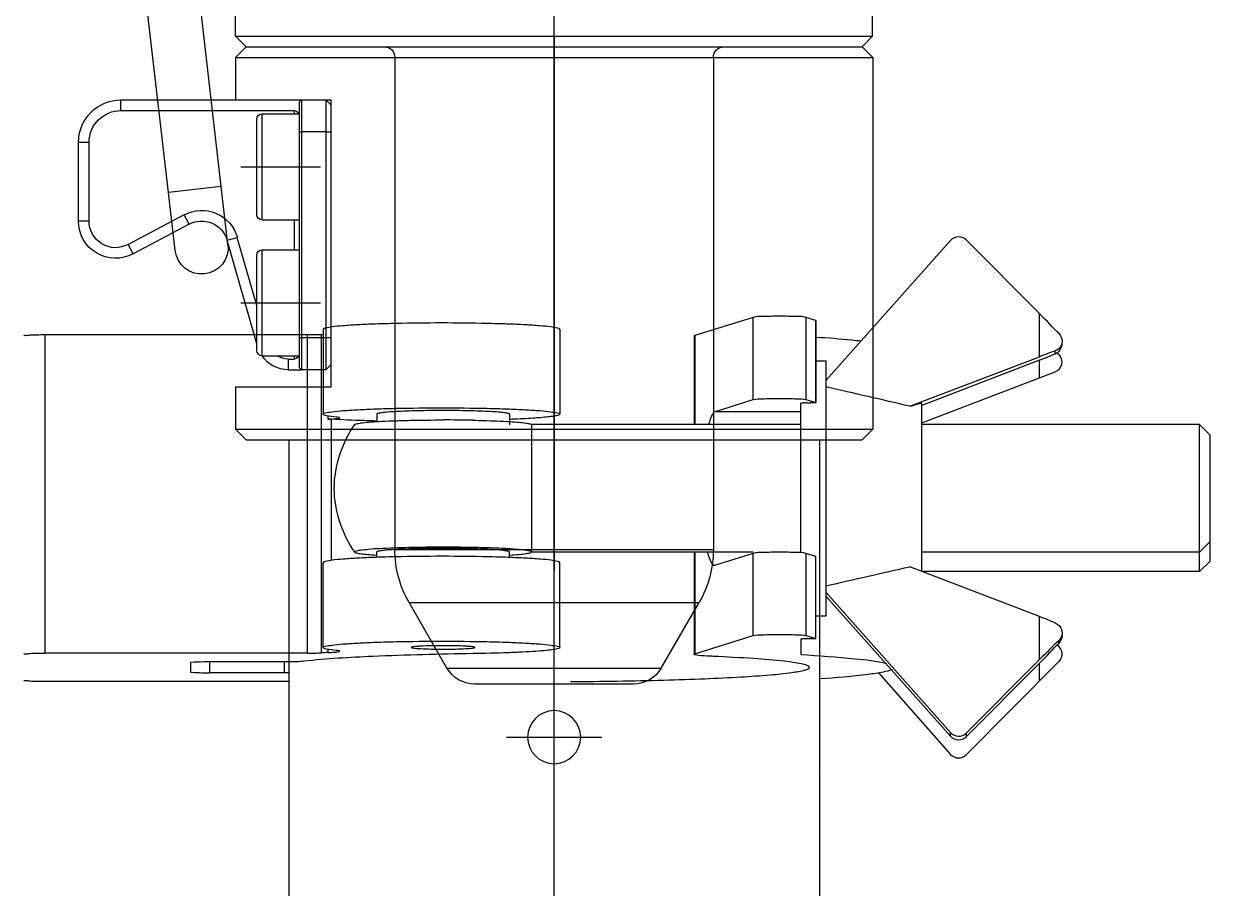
# Model space of a CAD drawing. Header units: millimetres. Extents: x -73584 to -37571, y -61249 to -50748.
# Drawn here: x -48039.7 to -47927.9, y -54452.4 to -54371 of the extents above; entities that cross this region are included whole.
import ezdxf

# ---------------------------------------------------------------- set-up
doc = ezdxf.new("R2010")
doc.units = ezdxf.units.MM
doc.header["$LTSCALE"] = 200
doc.linetypes.add('DOT_CENTER', pattern=[14, 12, -1, 0, -1])
doc.layers.add('1', color=7, linetype='Continuous')

# ---------------------------------------------------------------- blocks, each defined once
blk = doc.blocks.new('DOWEL-PIN_DIN-7_Ø5h8x12_ALUMINUM_3__103', base_point=(-427.7, -146))
at = {"color": 7, "linetype": 'Continuous'}
blk.add_circle((-425.2, -143.5), 2.5, dxfattribs=at)
at = {"layer": '1', "color": 1, "linetype": 'DOT_CENTER'}
for p, q in [((-425.2, -139), (-425.2, -148)), ((-420.7, -143.5), (-429.7, -143.5))]:
    blk.add_line(p, q, dxfattribs=at)
blk = doc.blocks.new('DOWEL-PIN_DIN-7_Ø5h8x12_ALUMINUM__104', base_point=(-427.7, -146))
at = {"color": 7, "linetype": 'Continuous'}
blk.add_circle((-425.2, -143.5), 2.5, dxfattribs=at)
blk = doc.blocks.new('23-D0473-A_TUBE-1m-Ø50xS4-LADDER_STACKING_Absen__107', base_point=(-453.2, -168.5))
at = {"color": 7, "linetype": 'Continuous'}
for p, q in [((-453.2, -118.5), (459.8, -118.5)), ((-453.2, -118.5), (-453.2, -122.55)), ((-453.2, -122.55), (-453.2, -164.45)), ((-453.2, -164.45), (-453.2, -168.5)), ((-453.2, -168.5), (-405.7, -168.5))]:
    blk.add_line(p, q, dxfattribs=at)
blk.add_circle((-425.2, -143.5), 2.5, dxfattribs=at)
blk = doc.blocks.new('23-D0471-A_MALE-KINGPIN_STACKING_Absen__108', base_point=(442.3, -173.5))
at = {"color": 7, "linetype": 'Continuous'}
for p, q in [((508.8, -113.5), (504.8, -113.5)), ((509.8, -114.5), (508.8, -113.5)), ((508.8, -113.5), (508.8, -173.5)), ((509.8, -114.5), (509.8, -127.5)), ((509.8, -127.5), (509.8, -159.5)), ((510.8, -128.5), (557.12, -128.5)), ((568.3, -133.41), (562.12, -129.84)), ((569.8, -150.99), (569.8, -136.01)), ((568.3, -153.59), (562.12, -157.16)), ((510.8, -158.5), (557.12, -158.5)), ((509.8, -159.5), (509.8, -172.5)), ((509.8, -172.5), (508.8, -173.5)), ((508.8, -173.5), (460.8, -173.5))]:
    blk.add_line(p, q, dxfattribs=at)
at = {"color": 140, "linetype": 'Continuous'}
for p, q in [((510.8, -128.5), (510.8, -158.5)), ((557.12, -128.5), (557.12, -158.5)), ((562.12, -129.84), (562.12, -157.16)), ((568.3, -133.41), (568.3, -153.59))]:
    blk.add_line(p, q, dxfattribs=at)
at = {"color": 7, "linetype": 'Continuous'}
for centre, radius, start, end in [((510.8, -127.5), 1, 180, 270), ((557.12, -138.5), 10, 60, 90), ((566.8, -136.01), 3, 0, 60), ((566.8, -150.99), 3, 300, 0), ((557.12, -148.5), 10, 270, 300), ((510.8, -159.5), 1, 90, 180)]:
    blk.add_arc(centre, radius, start, end, dxfattribs=at)
at = {"layer": '1', "color": 1, "linetype": 'DOT_CENTER'}
for p, q in [((508.8, -143.5), (559.12, -143.5)), ((570.3, -143.5), (560.12, -143.5))]:
    blk.add_line(p, q, dxfattribs=at)
blk = doc.blocks.new('23-D0472-A_BACK-LADDER_STACKING_Absen__109', base_point=(-490.2, -173.5))
at = {"color": 7, "linetype": 'Continuous'}
for p, q in [((-490.2, -114.5), (-489.2, -113.5)), ((-489.2, -113.5), (-485.2, -113.5)), ((-489.2, -113.5), (-489.2, -173.5)), ((-485.2, -113.5), (-485.2, -119.7)), ((-458.2, -113.5), (-454.2, -113.5)), ((-458.2, -113.5), (-458.2, -122.5)), ((-454.2, -113.5), (-454.2, -173.5)), ((-453.2, -114.5), (-454.2, -113.5)), ((-490.2, -114.5), (-490.2, -172.5)), ((-453.2, -114.5), (-453.2, -118.5)), ((-453.2, -118.5), (-453.2, -122.55)), ((-485.2, -119.7), (-485.2, -122)), ((-485.2, -122), (-485.2, -122.5)), ((-484.7, -122.5), (-485.2, -122.5)), ((-482.2, -122.5), (-484.7, -122.5)), ((-462.8, -122.5), (-482.2, -122.5)), ((-460.3, -122.5), (-462.8, -122.5)), ((-458.2, -122.5), (-460.3, -122.5)), ((-453.2, -122.55), (-453.2, -164.45)), ((-453.2, -164.45), (-453.2, -168.5)), ((-453.2, -168.5), (-453.2, -172.5)), ((-490.2, -172.5), (-489.2, -173.5)), ((-453.2, -172.5), (-454.2, -173.5)), ((-489.2, -173.5), (-454.2, -173.5))]:
    blk.add_line(p, q, dxfattribs=at)
blk.add_circle((-425.2, -143.5), 2.5, dxfattribs=at)
at = {"layer": '1', "color": 1, "linetype": 'DOT_CENTER'}
blk.add_line((511.8, -143.5), (-492.2, -143.5), dxfattribs=at)
blk = doc.blocks.new('PH_23_LADDER-1m-KOLOM_STACKING_Absen__110', base_point=(-490.2, -173.5))
for name, p in [('23-D0472-A_BACK-LADDER_STACKING_Absen__109', (-490.2, -173.5)), ('23-D0471-A_MALE-KINGPIN_STACKING_Absen__108', (442.3, -173.5)), ('23-D0473-A_TUBE-1m-Ø50xS4-LADDER_STACKING_Absen__107', (-453.2, -168.5)), ('DOWEL-PIN_DIN-7_Ø5h8x12_ALUMINUM_3__103', (-427.7, -146)), ('DOWEL-PIN_DIN-7_Ø5h8x12_ALUMINUM__104', (-427.7, -146))]:
    blk.add_blockref(name, p)
blk = doc.blocks.new('23-A0235-B_WELDING-ASSEMBLY_LADDER-1m_STACKING_Absen__111', base_point=(-490.2, -423.5))
blk.add_blockref('PH_23_LADDER-1m-KOLOM_STACKING_Absen__110', (-490.2, -173.5))
blk = doc.blocks.new('LOW-HEAD-SOCKET-CAP-SCREW_DIN-7984_M6x10_A2-70_STAINLESS-STEEL_2__112', base_point=(-471.1, -119.5))
at = {"color": 7, "linetype": 'Continuous'}
for p, q in [((-471.1, -116), (-471.1, -119.5)), ((-468.1, -115.5), (-470.6, -115.5)), ((-466.1, -115.5), (-468.1, -115.5)), ((-464.1, -115.5), (-466.1, -115.5)), ((-462.24, -115.5), (-464.1, -115.5)), ((-461.6, -115.5), (-462.24, -115.5)), ((-461.1, -116), (-461.1, -119.5)), ((-471.1, -119.5), (-469.1, -119.5)), ((-469.1, -119.5), (-466.1, -119.5)), ((-466.1, -119.5), (-463.1, -119.5)), ((-463.1, -119.5), (-462.8, -119.5)), ((-462.8, -119.5), (-461.3, -119.5)), ((-461.3, -119.5), (-461.1, -119.5))]:
    blk.add_line(p, q, dxfattribs=at)
at = {"color": 140, "linetype": 'Continuous'}
for p, q in [((-466.1, -116), (-471.1, -116)), ((-461.1, -116), (-466.1, -116))]:
    blk.add_line(p, q, dxfattribs=at)
at = {"color": 7, "linetype": 'Continuous'}
for centre, start, end in [((-470.6, -116), 90, 180), ((-461.6, -116), 1.4869, 90), ((-461.6, -116), 0, 1.4869)]:
    blk.add_arc(centre, 0.5, start, end, dxfattribs=at)
blk = doc.blocks.new('LOW-HEAD-SOCKET-CAP-SCREW_DIN-7984_M6x10_A2-70_STAINLESS-STEEL_4__113', base_point=(-471.1, -119.5))
at = {"color": 7, "linetype": 'Continuous'}
for p, q in [((-471.1, -116), (-471.1, -119.5)), ((-468.1, -115.5), (-470.6, -115.5)), ((-466.1, -115.5), (-468.1, -115.5)), ((-464.1, -115.5), (-466.1, -115.5)), ((-462.24, -115.5), (-464.1, -115.5)), ((-461.6, -115.5), (-462.24, -115.5)), ((-461.1, -116), (-461.1, -119.5)), ((-471.1, -119.5), (-469.1, -119.5)), ((-469.1, -119.5), (-466.1, -119.5)), ((-466.1, -119.5), (-463.1, -119.5)), ((-463.1, -119.5), (-462.8, -119.5)), ((-462.8, -119.5), (-461.3, -119.5)), ((-461.3, -119.5), (-461.1, -119.5))]:
    blk.add_line(p, q, dxfattribs=at)
at = {"color": 140, "linetype": 'Continuous'}
for p, q in [((-466.1, -116), (-471.1, -116)), ((-461.1, -116), (-466.1, -116))]:
    blk.add_line(p, q, dxfattribs=at)
at = {"color": 7, "linetype": 'Continuous'}
for centre, start, end in [((-470.6, -116), 90, 180), ((-461.6, -116), 1.4869, 90), ((-461.6, -116), 0, 1.4869)]:
    blk.add_arc(centre, 0.5, start, end, dxfattribs=at)
at = {"layer": '1', "color": 1, "linetype": 'DOT_CENTER'}
blk.add_line((-466.1, -114), (-466.1, -121.5), dxfattribs=at)
blk = doc.blocks.new('LOW-HEAD-SOCKET-CAP-SCREW_DIN-7984_M6x10_A2-70_STAINLESS-STEEL_3__114', base_point=(-483.9, -119.5))
at = {"color": 140, "linetype": 'Continuous'}
for p, q in [((-478.9, -116), (-483.9, -116)), ((-473.9, -116), (-478.9, -116))]:
    blk.add_line(p, q, dxfattribs=at)
at = {"color": 7, "linetype": 'Continuous'}
for p, q in [((-483.9, -116), (-483.9, -119.5)), ((-480.9, -115.5), (-483.4, -115.5)), ((-478.9, -115.5), (-480.9, -115.5)), ((-476.9, -115.5), (-478.9, -115.5)), ((-474.4, -115.5), (-476.9, -115.5)), ((-473.9, -116), (-473.9, -119.5)), ((-483.9, -119.5), (-483.7, -119.5)), ((-483.7, -119.5), (-482.2, -119.5)), ((-482.2, -119.5), (-481.9, -119.5)), ((-481.9, -119.5), (-478.9, -119.5)), ((-478.9, -119.5), (-475.9, -119.5)), ((-475.9, -119.5), (-473.9, -119.5))]:
    blk.add_line(p, q, dxfattribs=at)
for centre, start, end in [((-483.4, -116), 90, 180), ((-474.4, -116), 0, 90)]:
    blk.add_arc(centre, 0.5, start, end, dxfattribs=at)
blk = doc.blocks.new('LOW-HEAD-SOCKET-CAP-SCREW_DIN-7984_M6x10_A2-70_STAINLESS-STEEL__115', base_point=(-483.9, -119.5))
at = {"color": 140, "linetype": 'Continuous'}
for p, q in [((-478.9, -116), (-483.9, -116)), ((-473.9, -116), (-478.9, -116))]:
    blk.add_line(p, q, dxfattribs=at)
at = {"color": 7, "linetype": 'Continuous'}
for p, q in [((-483.9, -116), (-483.9, -119.5)), ((-480.9, -115.5), (-483.4, -115.5)), ((-478.9, -115.5), (-480.9, -115.5)), ((-476.9, -115.5), (-478.9, -115.5)), ((-474.4, -115.5), (-476.9, -115.5)), ((-473.9, -116), (-473.9, -119.5)), ((-483.9, -119.5), (-483.7, -119.5)), ((-483.7, -119.5), (-482.2, -119.5)), ((-482.2, -119.5), (-481.9, -119.5)), ((-481.9, -119.5), (-478.9, -119.5)), ((-478.9, -119.5), (-475.9, -119.5)), ((-475.9, -119.5), (-473.9, -119.5))]:
    blk.add_line(p, q, dxfattribs=at)
for centre, start, end in [((-483.4, -116), 90, 180), ((-474.4, -116), 0, 90)]:
    blk.add_arc(centre, 0.5, start, end, dxfattribs=at)
at = {"layer": '1', "color": 1, "linetype": 'DOT_CENTER'}
blk.add_line((-478.9, -114), (-478.9, -121.5), dxfattribs=at)
blk = doc.blocks.new('23-D0469-A_CLAMP-HOOK_Absen-M2_9__116', base_point=(-485.2, -122.5))
at = {"color": 7, "linetype": 'Continuous'}
for p, q in [((-473.79, -98.7), (-481.2, -98.7)), ((-473.79, -99.7), (-481.2, -99.7)), ((-485.2, -102.7), (-485.2, -113.5)), ((-484.2, -102.7), (-484.2, -119)), ((-474.39, -108.66), (-471.58, -103.37)), ((-473.51, -109.13), (-470.7, -103.84)), ((-462.24, -115.5), (-471.99, -112.7)), ((-485.2, -113.5), (-485.2, -119.7)), ((-465.86, -115.5), (-472.26, -113.66)), ((-485, -119.5), (-485.2, -119.7)), ((-485, -119.5), (-483.9, -119.5)), ((-483.9, -119.5), (-483.7, -119.5)), ((-483.7, -119.5), (-482.2, -119.5)), ((-482.2, -119.5), (-481.9, -119.5)), ((-481.9, -119.5), (-478.9, -119.5)), ((-478.9, -119.5), (-475.9, -119.5)), ((-475.9, -119.5), (-473.9, -119.5)), ((-473.9, -119.5), (-471.1, -119.5)), ((-471.1, -119.5), (-469.1, -119.5)), ((-469.1, -119.5), (-466.1, -119.5)), ((-466.1, -119.5), (-463.1, -119.5)), ((-463.1, -119.5), (-462.8, -119.5)), ((-462.8, -119.5), (-461.3, -119.5)), ((-461.3, -119.5), (-461.1, -119.5)), ((-461.1, -119.5), (-460, -119.5)), ((-460.8, -118.46), (-460.8, -119)), ((-460, -119.5), (-459.8, -119.7)), ((-459.8, -118.46), (-459.8, -119.7)), ((-485.2, -119.7), (-485.2, -122)), ((-485.2, -119.7), (-482.2, -119.7)), ((-482.2, -119.7), (-462.8, -119.7)), ((-462.8, -119.7), (-459.8, -119.7)), ((-459.8, -122), (-459.8, -119.7)), ((-485.2, -122), (-482.2, -122)), ((-484.7, -122.5), (-485.2, -122)), ((-482.2, -122.5), (-484.7, -122.5)), ((-482.2, -122), (-462.8, -122)), ((-462.8, -122.5), (-482.2, -122.5)), ((-462.8, -122), (-459.8, -122)), ((-460.3, -122.5), (-462.8, -122.5)), ((-460.3, -122.5), (-459.8, -122))]:
    blk.add_line(p, q, dxfattribs=at)
at = {"color": 140, "linetype": 'Continuous'}
for p, q in [((-481.2, -99.7), (-481.2, -98.7)), ((-473.79, -99.7), (-473.79, -98.7)), ((-484.2, -102.7), (-485.2, -102.7)), ((-470.7, -103.84), (-471.58, -103.37)), ((-473.51, -109.13), (-474.39, -108.66)), ((-471.99, -112.7), (-472.26, -113.66)), ((-484.2, -119), (-483.9, -119)), ((-482.2, -119.5), (-482.2, -119.7)), ((-473.9, -119), (-471.1, -119)), ((-462.8, -119.5), (-462.8, -119.7)), ((-461.1, -119), (-460.8, -119)), ((-460.8, -118.46), (-459.8, -118.46)), ((-482.2, -122), (-482.2, -119.7)), ((-462.8, -122), (-462.8, -119.7)), ((-482.2, -122), (-482.2, -122.5)), ((-462.8, -122.5), (-462.8, -122))]:
    blk.add_line(p, q, dxfattribs=at)
at = {"color": 7, "linetype": 'Continuous'}
for centre, radius, start, end in [((-481.2, -102.7), 4, 90, 180), ((-473.79, -102.2), 3.5, 332, 90), ((-481.2, -102.7), 3, 90, 180), ((-473.79, -102.2), 2.5, 332, 90), ((-471.3, -110.3), 3.5, 152, 254), ((-471.3, -110.3), 2.5, 152, 254), ((-462.8, -118.46), 3, 0, 55.4858), ((-462.8, -118.46), 2, 0, 31.7883), ((-483.7, -119), 0.5, 180, 246.4218), ((-461.3, -119), 0.5, 293.5782, 0)]:
    blk.add_arc(centre, radius, start, end, dxfattribs=at)
blk = doc.blocks.new('PH_23-CLAMP-HOOK_2__117', base_point=(-485.2, -122.5))
for name, p in [('23-D0469-A_CLAMP-HOOK_Absen-M2_9__116', (-485.2, -122.5)), ('LOW-HEAD-SOCKET-CAP-SCREW_DIN-7984_M6x10_A2-70_STAINLESS-STEEL__115', (-483.9, -119.5)), ('LOW-HEAD-SOCKET-CAP-SCREW_DIN-7984_M6x10_A2-70_STAINLESS-STEEL_4__113', (-471.1, -119.5)), ('LOW-HEAD-SOCKET-CAP-SCREW_DIN-7984_M6x10_A2-70_STAINLESS-STEEL_3__114', (-483.9, -119.5)), ('LOW-HEAD-SOCKET-CAP-SCREW_DIN-7984_M6x10_A2-70_STAINLESS-STEEL_2__112', (-471.1, -119.5))]:
    blk.add_blockref(name, p)
blk = doc.blocks.new('DEFAULT_6__128', base_point=(444.09, -112.8))
at = {"color": 7, "linetype": 'Continuous'}
for p, q in [((444.44, -99.03), (445.55, -98.15)), ((445.55, -98.15), (444.97, -103.12)), ((456.75, -99.45), (445.55, -98.15)), ((462.74, -100.14), (461.72, -100.03)), ((471.15, -101.12), (470.13, -101)), ((523.52, -107.18), (475.13, -101.58)), ((444.09, -102.01), (444.97, -103.12)), ((456.17, -104.42), (444.97, -103.12)), ((461.6, -105.05), (461.14, -104.99)), ((470.58, -106.08), (470.12, -106.03)), ((522.95, -112.15), (474.55, -106.55)), ((528.99, -107.82), (523.52, -107.18)), ((528.41, -112.78), (522.95, -112.15))]:
    blk.add_line(p, q, dxfattribs=at)
at = {"color": 140, "linetype": 'Continuous'}
for p, q in [((523.24, -109.67), (523.52, -107.18)), ((522.95, -112.15), (523.24, -109.67))]:
    blk.add_line(p, q, dxfattribs=at)
at = {"color": 7, "linetype": 'Continuous'}
blk.add_arc((528.7, -110.3), 2.5, 263.3933, 83.3933, dxfattribs=at)
blk.add_spline([(444.09, -102.01), (444.1, -101.98), (444.1, -101.95), (444.11, -101.84), (444.13, -101.72), (444.13, -101.65), (444.15, -101.54), (444.16, -101.4), (444.18, -101.21), (444.2, -101.1), (444.21, -100.95), (444.24, -100.75), (444.26, -100.52), (444.31, -100.16), (444.34, -99.83), (444.38, -99.54), (444.4, -99.32), (444.42, -99.19), (444.43, -99.09), (444.43, -99.06), (444.44, -99.03)], degree=3, dxfattribs=at)
blk = doc.blocks.new('23-B0027-A_CLAMP-HS-431-STAINLESS-STEEL__134', base_point=(384.47, -122.5))
blk.add_blockref('DEFAULT_6__128', (444.09, -112.8))
blk = doc.blocks.new('23-A0267-A_CLAMP_STACKING_Absen_2__135', base_point=(384.47, -122.5))
blk.add_blockref('23-B0027-A_CLAMP-HS-431-STAINLESS-STEEL__134', (384.47, -122.5))
blk = doc.blocks.new('23-A0225-B_LADDER-1m_STACKING_Absen__136', base_point=(-490.2, -463.62))
for name, p in [('23-A0267-A_CLAMP_STACKING_Absen_2__135', (384.47, -122.5)), ('PH_23-CLAMP-HOOK_2__117', (-485.2, -122.5)), ('23-A0235-B_WELDING-ASSEMBLY_LADDER-1m_STACKING_Absen__111', (-490.2, -423.5))]:
    blk.add_blockref(name, p)
blk = doc.blocks.new('*u405')
blk.add_blockref('23-A0225-B_LADDER-1m_STACKING_Absen__136', (61276.01, -511.73))

msp = doc.modelspace()

# ---------------------------------------------------------------- linework, layer by layer
at = {"color": 7, "linetype": 'Continuous'}
for p, q in [((-47952.365, -54391.385), (-47964.072, -54404.554)), ((-47943.998, -54398.28), (-47950.909, -54391.344)), ((-47970.955, -54398.63), (-47976.45, -54400.341)), ((-47970.955, -54406.369), (-47970.955, -54398.63)), ((-47965.073, -54398.916), (-47965.99, -54398.63)), ((-47965.99, -54398.63), (-47965.99, -54406.369)), ((-47943.998, -54402.333), (-47943.998, -54398.28)), ((-48011.473, -54399.757), (-48011.473, -54407.746)), ((-47989.16, -54399.757), (-47989.16, -54407.746)), ((-47965.066, -54398.92), (-47965.073, -54398.916)), ((-47965.073, -54406.655), (-47965.073, -54398.916)), ((-47965.066, -54398.92), (-47965.066, -54406.659)), ((-48012.931, -54400.285), (-48037.66, -54400.285)), ((-48037.66, -54400.285), (-48037.66, -54430.242)), ((-48012.931, -54430.242), (-48012.931, -54400.285)), ((-48011.474, -54400.252), (-48011.658, -54400.261)), ((-48011.658, -54400.261), (-48011.658, -54430.217)), ((-47976.523, -54400.387), (-47976.523, -54408.727)), ((-47976.45, -54400.341), (-47976.45, -54408.727)), ((-47942.507, -54402.06), (-47942.507, -54401.785)), ((-47942.157, -54402.11), (-47942.315, -54401.951)), ((-47965.066, -54402.717), (-47964.072, -54402.717)), ((-47964.072, -54426.716), (-47964.072, -54402.717)), ((-47956.211, -54406.998), (-47943.998, -54402.333)), ((-47943.998, -54402.654), (-47955.072, -54406.914)), ((-47943.998, -54404.321), (-47943.998, -54402.654)), ((-47955.072, -54408.572), (-47942.507, -54403.749)), ((-47974.513, -54407.477), (-47970.955, -54406.369)), ((-47965.99, -54406.369), (-47965.073, -54406.655)), ((-47974.513, -54407.477), (-47966.472, -54407.477)), ((-47966.472, -54420.791), (-47966.472, -54406.713)), ((-47965.972, -54406.686), (-47965.566, -54406.686)), ((-47965.073, -54406.655), (-47965.066, -54406.659)), ((-47955.072, -54406.727), (-47955.091, -54406.723)), ((-47955.072, -54422.54), (-47955.072, -54406.728)), ((-48011.03, -54407.907), (-48011.03, -54408.222)), ((-48010.701, -54408.208), (-48010.701, -54421.511)), ((-48006.41, -54407.737), (-48006.41, -54408.445)), ((-47993.91, -54407.737), (-47993.91, -54408.736)), ((-47966.472, -54408.727), (-47991.85, -54408.727)), ((-47991.85, -54408.727), (-47991.85, -54420.727)), ((-47928.91, -54408.727), (-47955.072, -54408.727)), ((-47927.91, -54409.727), (-47928.91, -54408.727)), ((-47928.91, -54422.572), (-47928.91, -54408.727)), ((-47927.91, -54421.572), (-47927.91, -54409.727)), ((-47927.91, -54419.727), (-47928.91, -54420.727)), ((-48006.454, -54421.01), (-48006.436, -54421.011)), ((-48006.41, -54421.225), (-48006.41, -54420.719)), ((-48000.16, -54421.127), (-48000.311, -54421.127)), ((-47993.91, -54421.237), (-47993.91, -54420.719)), ((-47993.885, -54421.011), (-47993.866, -54421.01)), ((-47970.955, -54420.727), (-47991.85, -54420.727)), ((-47976.523, -54420.727), (-47976.523, -54430.344)), ((-47976.45, -54420.727), (-47976.45, -54430.298)), ((-47970.955, -54420.848), (-47974.513, -54421.956)), ((-47970.955, -54428.587), (-47970.955, -54420.848)), ((-47965.073, -54421.134), (-47965.99, -54420.848)), ((-47965.99, -54420.848), (-47965.99, -54428.587)), ((-47928.91, -54420.727), (-47955.072, -54420.727)), ((-48011.473, -54429.714), (-48011.473, -54421.726)), ((-47989.16, -54429.714), (-47989.16, -54421.726)), ((-47974.513, -54421.956), (-47974.58, -54421.966)), ((-47965.066, -54421.138), (-47965.073, -54421.134)), ((-47965.073, -54428.872), (-47965.073, -54421.134)), ((-47965.066, -54428.877), (-47965.066, -54421.138)), ((-47943.998, -54426.8), (-47956.211, -54422.102)), ((-47927.91, -54421.572), (-47928.91, -54422.572)), ((-47928.91, -54422.572), (-47954.988, -54422.572)), ((-47964.072, -54424.525), (-47952.365, -54437.726)), ((-47952.365, -54438.07), (-47964.072, -54424.9)), ((-47965.066, -54426.717), (-47964.072, -54426.717)), ((-47964.71, -54426.717), (-47964.71, -54441.119)), ((-47943.998, -54430.853), (-47943.998, -54426.8)), ((-47976.45, -54430.298), (-47970.955, -54428.587)), ((-47966.472, -54428.931), (-47966.472, -54430.379)), ((-47965.99, -54428.587), (-47965.073, -54428.872)), ((-47965.566, -54428.904), (-47965.972, -54428.904)), ((-47965.073, -54428.872), (-47965.066, -54428.877)), ((-48011.03, -54429.875), (-48011.03, -54430.19)), ((-47942.157, -54429.293), (-47942.157, -54429.045)), ((-48012.931, -54430.242), (-48037.66, -54430.242)), ((-48023.96, -54431.134), (-48023.96, -54432.032)), ((-48015.089, -54431.073), (-48022.16, -54431.073)), ((-48022.16, -54431.073), (-48022.16, -54432.092)), ((-48015.089, -54432.092), (-48015.089, -54431.073)), ((-47950.909, -54437.77), (-47943.998, -54430.853)), ((-47950.909, -54439.819), (-47942.157, -54431.035)), ((-47943.998, -54431.174), (-47950.909, -54438.11)), ((-47943.998, -54432.882), (-47943.998, -54431.174)), ((-48015.089, -54432.092), (-48022.16, -54432.092)), ((-47959.164, -54432.109), (-47952.365, -54439.776)), ((-48014.71, -54432.923), (-48037.66, -54432.923)), ((-47952.365, -54438.07), (-47952.365, -54437.726)), ((-47950.909, -54437.77), (-47950.909, -54438.11)), ((-47964.723, -54441.14), (-47964.71, -54441.119))]:
    msp.add_line(p, q, dxfattribs=at)
for centre, radius, start, end in [((-47951.618, -54392.05), 1.001, 44.88191, 138.29412), ((-47942.865, -54402.816), 1, 291, 44.89564), ((-48477.315, -56649.213), 2301.973, 76.916378, 77.117177), ((-48005.289, -54541.606), 133.508, 92.32351, 92.46449), ((-48000.104, -54552.618), 144.328, 88.89834, 90.02243), ((-48470.759, -52182.228), 2298.216, 282.736611, 282.937627), ((-47942.865, -54430.329), 1, 315.10436, 58.13171), ((-47998.766, -54721.729), 291.796, 92.40899, 92.53242), ((-48015.087, -54468.747), 36.654, 89.40499, 90.00183), ((-47951.616, -54437.062), 1.001, 221.55947, 314.95883), ((-47951.618, -54437.404), 1.001, 221.70612, 315.11864), ((-47951.617, -54439.113), 1, 221.5632, 315.10354)]:
    msp.add_arc(centre, radius, start, end, dxfattribs=at)
for centre, major_axis, ratio, start_param, end_param in [((-47944.072, -54398.366), (-2.999, 3.01), 0.0267377, -2.2364289, -1.5689159), ((-47944.072, -54402.522), (3, 1.153), 0.0467462, 1.0039242, 1.5278866), ((-47944.072, -54402.522), (3, 1.153), 0.0467462, -1.5638098, -1.0398473), ((-47974.513, -54414.717), (0.069, 7.25), 0.171979, 0.0552947, 0.5985129), ((-47974.513, -54414.717), (0.069, 7.25), 0.171979, -3.7313822, -3.1399555), ((-47944.072, -54426.932), (3, -1.153), 0.0467463, 1.0398472, 1.5638096), ((-47944.072, -54431.089), (2.999, 3.01), 0.0267376, 0.8515066, 1.5190195), ((-47944.072, -54431.089), (2.999, 3.01), 0.0267376, -1.5726769, -0.9051639)]:
    msp.add_ellipse(centre, major_axis=major_axis, ratio=ratio, start_param=start_param, end_param=end_param, dxfattribs=at)
for points, knots in [([(-47965.99, -54398.63), (-47966.265, -54398.545), (-47967.111, -54398.563), (-47968.472, -54398.489), (-47969.834, -54398.563), (-47970.68, -54398.545), (-47970.955, -54398.63)], [0, 0, 0, 0, 0.1735892, 0.5, 0.8264108, 1, 1, 1, 1]), ([(-47989.16, -54399.757), (-47989.16, -54399.676), (-47989.574, -54399.609), (-47990.095, -54399.498), (-47991.176, -54399.412), (-47992.521, -54399.323), (-47994.2, -54399.253), (-47996.825, -54399.179), (-48000.317, -54399.145), (-48003.808, -54399.179), (-48006.434, -54399.253), (-48008.112, -54399.323), (-48009.457, -54399.412), (-48010.538, -54399.498), (-48011.059, -54399.609), (-48011.473, -54399.676), (-48011.473, -54399.757)], [0, 0, 0, 0, 0.0108903, 0.0396548, 0.0858834, 0.1479161, 0.2234169, 0.3095076, 0.4999991, 0.6904895, 0.7765794, 0.8520802, 0.914114, 0.9603439, 0.9891094, 1, 1, 1, 1]), ([(-48037.66, -54400.285), (-48037.915, -54400.285), (-48038.373, -54400.297), (-48039.039, -54400.291), (-48039.353, -54400.371), (-48039.66, -54400.34), (-48039.66, -54400.392)], [0, 0, 0, 0, 0.3813644, 0.7047286, 0.9214295, 1, 1, 1, 1]), ([(-48011.658, -54400.261), (-48011.753, -54400.265), (-48012.177, -54400.28), (-48012.601, -54400.285), (-48012.931, -54400.285)], [0, 0, 0, 0, 0.2228971, 1, 1, 1, 1]), ([(-47976.45, -54400.341), (-47976.469, -54400.347), (-47976.495, -54400.355), (-47976.523, -54400.377), (-47976.523, -54400.387)], [0, 0, 0, 0, 0.6687305, 1, 1, 1, 1]), ([(-47960.78, -54400.875), (-47961.08, -54400.84), (-47962.482, -54400.693), (-47963.888, -54400.587), (-47964.995, -54400.513)], [0, 0, 0, 0, 0.2136969, 1, 1, 1, 1]), ([(-47941.865, -54400.881), (-47941.865, -54400.989), (-47941.923, -54401.374), (-47942.246, -54401.693), (-47942.507, -54401.785)], [0, 0, 0, 0, 0.2798199, 1, 1, 1, 1]), ([(-47942.507, -54402.06), (-47942.24, -54401.949), (-47941.927, -54401.607), (-47941.866, -54401.209), (-47941.866, -54401.099)], [0, 0, 0, 0, 0.7250601, 1, 1, 1, 1]), ([(-47970.955, -54406.369), (-47970.68, -54406.283), (-47969.834, -54406.302), (-47968.472, -54406.227), (-47967.111, -54406.302), (-47966.265, -54406.283), (-47965.99, -54406.369)], [0, 0, 0, 0, 0.1735892, 0.5, 0.8264108, 1, 1, 1, 1]), ([(-48011.473, -54407.746), (-48011.473, -54407.664), (-48011.059, -54407.598), (-48010.538, -54407.487), (-48009.457, -54407.4), (-48008.112, -54407.311), (-48006.434, -54407.241), (-48003.808, -54407.167), (-48000.317, -54407.134), (-47996.825, -54407.167), (-47994.2, -54407.241), (-47992.521, -54407.311), (-47991.176, -54407.4), (-47990.095, -54407.487), (-47989.574, -54407.598), (-47989.16, -54407.664), (-47989.16, -54407.746)], [0, 0, 0, 0, 0.0108903, 0.0396548, 0.0858834, 0.1479162, 0.2234169, 0.3095076, 0.4999992, 0.6904895, 0.7765794, 0.8520803, 0.9141141, 0.9603439, 0.9891094, 1, 1, 1, 1]), ([(-47993.91, -54407.737), (-47993.91, -54407.692), (-47994.142, -54407.654), (-47994.434, -54407.592), (-47995.04, -54407.544), (-47995.793, -54407.494), (-47996.733, -54407.455), (-47998.204, -54407.413), (-48000.16, -54407.394), (-48002.116, -54407.413), (-48003.587, -54407.455), (-48004.527, -54407.494), (-48005.28, -54407.544), (-48005.886, -54407.592), (-48006.178, -54407.654), (-48006.41, -54407.692), (-48006.41, -54407.737)], [0, 0, 0, 0, 0.0108909, 0.0396568, 0.0858859, 0.1479173, 0.2234142, 0.3095023, 0.4999945, 0.6904864, 0.7765755, 0.8520748, 0.9141094, 0.9603412, 0.9891087, 1, 1, 1, 1]), ([(-47965.972, -54406.686), (-47966.09, -54406.686), (-47966.265, -54406.677), (-47966.396, -54406.707), (-47966.472, -54406.7), (-47966.472, -54406.713)], [0, 0, 0, 0, 0.7047364, 0.9214166, 1, 1, 1, 1]), ([(-47965.066, -54406.659), (-47965.066, -54406.672), (-47965.142, -54406.665), (-47965.273, -54406.695), (-47965.448, -54406.686), (-47965.566, -54406.686)], [0, 0, 0, 0, 0.0785834, 0.2952636, 1, 1, 1, 1]), ([(-47956.211, -54406.998), (-47955.964, -54406.922), (-47955.6, -54406.843), (-47955.215, -54406.696), (-47955.091, -54406.723)], [0, 0, 0, 0, 0.671777, 1, 1, 1, 1]), ([(-48010.219, -54408.021), (-48010.533, -54407.989), (-48010.953, -54407.938), (-48011.336, -54407.847), (-48011.473, -54407.781), (-48011.473, -54407.746)], [0, 0, 0, 0, 0.7267428, 0.9176709, 1, 1, 1, 1]), ([(-48011.03, -54408.222), (-48010.87, -54408.215), (-48010.595, -54408.199), (-48010.213, -54408.177), (-48010.033, -54408.138), (-48009.882, -54408.124), (-48009.882, -54408.095)], [0, 0, 0, 0, 0.416243, 0.7304012, 0.9270866, 1, 1, 1, 1]), ([(-48006.431, -54408.391), (-48006.829, -54408.38), (-48008.253, -54408.337), (-48009.676, -54408.274), (-48010.701, -54408.208)], [0, 0, 0, 0, 0.2791291, 1, 1, 1, 1]), ([(-48009.882, -54408.095), (-48009.882, -54408.064), (-48010.053, -54408.053), (-48010.135, -54408.03), (-48010.219, -54408.021)], [0, 0, 0, 0, 0.2691652, 1, 1, 1, 1]), ([(-48008.464, -54408.719), (-48008.419, -54408.657), (-48008.138, -54408.621), (-48007.662, -54408.53), (-48006.868, -54408.472), (-48005.852, -54408.406), (-48004.619, -54408.357), (-48002.7, -54408.304), (-48001.195, -54408.29), (-48000.16, -54408.29)], [0, 0, 0, 0, 0.0275379, 0.0894164, 0.1842142, 0.3086416, 0.4582166, 0.6274918, 1, 1, 1, 1]), ([(-47997.329, -54408.317), (-47997.004, -54408.323), (-47995.849, -54408.35), (-47994.695, -54408.393), (-47993.866, -54408.445)], [0, 0, 0, 0, 0.280961, 1, 1, 1, 1]), ([(-47989.16, -54407.746), (-47989.16, -54407.781), (-47989.298, -54407.847), (-47989.517, -54407.899), (-47989.924, -54407.968), (-47990.728, -54408.059), (-47992.076, -54408.157), (-47993.235, -54408.21), (-47993.895, -54408.235)], [0, 0, 0, 0, 0.0223684, 0.0742523, 0.1576159, 0.2717799, 0.5861174, 1, 1, 1, 1]), ([(-47993.866, -54408.445), (-47993.579, -54408.463), (-47993.091, -54408.499), (-47992.425, -54408.563), (-47992.099, -54408.632), (-47991.85, -54408.685), (-47991.85, -54408.736)], [0, 0, 0, 0, 0.4206167, 0.732054, 0.9253996, 1, 1, 1, 1]), ([(-48000.311, -54421.127), (-48001.735, -54421.127), (-48003.804, -54421.147), (-48006.431, -54421.221), (-48008.11, -54421.291), (-48009.456, -54421.38), (-48010.538, -54421.467), (-48011.059, -54421.578), (-48011.473, -54421.644), (-48011.473, -54421.726)], [0, 0, 0, 0, 0.3809454, 0.5531254, 0.7041339, 0.8282112, 0.9206801, 0.9782175, 1, 1, 1, 1]), ([(-48000.16, -54420.273), (-48001.244, -54420.273), (-48003.233, -54420.289), (-48005.598, -54420.38), (-48007.066, -54420.456), (-48007.869, -54420.565), (-48008.197, -54420.573), (-48008.491, -54420.699), (-48008.464, -54420.736)], [0, 0, 0, 0, 0.3894001, 0.7169011, 0.8405979, 0.9306278, 0.9836486, 1, 1, 1, 1]), ([(-48008.464, -54420.736), (-48008.428, -54420.786), (-48008.208, -54420.825), (-48007.83, -54420.901), (-48007.204, -54420.956), (-48006.727, -54420.993), (-48006.454, -54421.01)], [0, 0, 0, 0, 0.0915614, 0.2913356, 0.5967921, 1, 1, 1, 1]), ([(-47993.91, -54420.719), (-47993.91, -54420.673), (-47994.142, -54420.636), (-47994.434, -54420.574), (-47995.04, -54420.525), (-47995.793, -54420.475), (-47996.733, -54420.436), (-47998.204, -54420.394), (-48000.16, -54420.376), (-48002.116, -54420.394), (-48003.587, -54420.436), (-48004.527, -54420.475), (-48005.28, -54420.525), (-48005.886, -54420.574), (-48006.178, -54420.636), (-48006.41, -54420.673), (-48006.41, -54420.719)], [0, 0, 0, 0, 0.0108909, 0.0396568, 0.0858859, 0.1479173, 0.2234142, 0.3095023, 0.4999945, 0.6904864, 0.7765755, 0.8520748, 0.9141094, 0.9603412, 0.9891087, 1, 1, 1, 1]), ([(-47991.85, -54420.719), (-47991.85, -54420.658), (-47992.158, -54420.608), (-47992.547, -54420.526), (-47993.352, -54420.461), (-47994.354, -54420.395), (-47995.605, -54420.343), (-47997.56, -54420.288), (-47999.1, -54420.273), (-48000.16, -54420.273)], [0, 0, 0, 0, 0.0218006, 0.0793718, 0.1718764, 0.2959859, 0.4470113, 0.6191747, 1, 1, 1, 1]), ([(-47989.16, -54421.726), (-47989.16, -54421.645), (-47989.566, -54421.578), (-47990.079, -54421.469), (-47991.142, -54421.383), (-47992.465, -54421.294), (-47994.118, -54421.224), (-47996.71, -54421.149), (-47998.753, -54421.128), (-48000.16, -54421.127)], [0, 0, 0, 0, 0.0217423, 0.0790806, 0.1712574, 0.2950296, 0.4458214, 0.6179884, 1, 1, 1, 1]), ([(-47993.866, -54421.01), (-47993.579, -54420.992), (-47993.091, -54420.955), (-47992.425, -54420.892), (-47992.099, -54420.822), (-47991.85, -54420.77), (-47991.85, -54420.719)], [0, 0, 0, 0, 0.4206166, 0.7320538, 0.9253995, 1, 1, 1, 1]), ([(-47965.99, -54420.848), (-47966.265, -54420.763), (-47967.111, -54420.781), (-47968.472, -54420.707), (-47969.834, -54420.781), (-47970.68, -54420.763), (-47970.955, -54420.848)], [0, 0, 0, 0, 0.1735892, 0.5, 0.8264108, 1, 1, 1, 1]), ([(-47942.507, -54427.395), (-47942.24, -54427.506), (-47941.927, -54427.847), (-47941.866, -54428.246), (-47941.866, -54428.355)], [0, 0, 0, 0, 0.72506, 1, 1, 1, 1]), ([(-47970.955, -54428.587), (-47970.68, -54428.501), (-47969.834, -54428.52), (-47968.472, -54428.445), (-47967.111, -54428.52), (-47966.265, -54428.501), (-47965.99, -54428.587)], [0, 0, 0, 0, 0.1735892, 0.5, 0.8264108, 1, 1, 1, 1]), ([(-47965.972, -54428.904), (-47966.09, -54428.904), (-47966.265, -54428.895), (-47966.396, -54428.925), (-47966.472, -54428.918), (-47966.472, -54428.931)], [0, 0, 0, 0, 0.7047364, 0.9214166, 1, 1, 1, 1]), ([(-47965.066, -54428.877), (-47965.066, -54428.89), (-47965.142, -54428.883), (-47965.273, -54428.913), (-47965.448, -54428.904), (-47965.566, -54428.904)], [0, 0, 0, 0, 0.0785834, 0.2952636, 1, 1, 1, 1]), ([(-48011.473, -54429.714), (-48011.473, -54429.633), (-48011.059, -54429.566), (-48010.538, -54429.455), (-48009.457, -54429.369), (-48008.112, -54429.28), (-48006.434, -54429.21), (-48003.808, -54429.136), (-48000.317, -54429.102), (-47996.825, -54429.136), (-47994.2, -54429.21), (-47992.521, -54429.28), (-47991.176, -54429.369), (-47990.095, -54429.455), (-47989.574, -54429.566), (-47989.16, -54429.633), (-47989.16, -54429.714)], [0, 0, 0, 0, 0.0108903, 0.0396548, 0.0858834, 0.1479162, 0.2234169, 0.3095076, 0.4999992, 0.6904895, 0.7765794, 0.8520803, 0.9141141, 0.9603439, 0.9891094, 1, 1, 1, 1]), ([(-48010.219, -54429.99), (-48010.533, -54429.957), (-48010.953, -54429.906), (-48011.336, -54429.815), (-48011.473, -54429.75), (-48011.473, -54429.714)], [0, 0, 0, 0, 0.7267428, 0.9176709, 1, 1, 1, 1]), ([(-48011.03, -54430.19), (-48010.87, -54430.184), (-48010.595, -54430.167), (-48010.213, -54430.145), (-48010.033, -54430.106), (-48009.882, -54430.092), (-48009.882, -54430.064)], [0, 0, 0, 0, 0.416243, 0.7304012, 0.9270866, 1, 1, 1, 1]), ([(-48009.882, -54430.064), (-48009.882, -54430.032), (-48010.053, -54430.021), (-48010.135, -54429.998), (-48010.219, -54429.99)], [0, 0, 0, 0, 0.2691652, 1, 1, 1, 1]), ([(-47997.16, -54429.706), (-47997.16, -54429.684), (-47997.271, -54429.666), (-47997.412, -54429.636), (-47997.702, -54429.613), (-47998.234, -54429.578), (-47999.072, -54429.552), (-48000.16, -54429.541), (-48001.248, -54429.552), (-48002.086, -54429.578), (-48002.618, -54429.613), (-48002.909, -54429.636), (-48003.049, -54429.666), (-48003.16, -54429.684), (-48003.16, -54429.706)], [0, 0, 0, 0, 0.0108955, 0.0396623, 0.0858844, 0.1479197, 0.3094949, 0.4999862, 0.6904787, 0.8520641, 0.9141072, 0.9603344, 0.9891039, 1, 1, 1, 1]), ([(-48003.16, -54429.706), (-48003.16, -54429.727), (-48003.049, -54429.745), (-48002.909, -54429.775), (-48002.618, -54429.798), (-48002.086, -54429.833), (-48001.248, -54429.859), (-48000.16, -54429.871), (-47999.072, -54429.859), (-47998.234, -54429.833), (-47997.702, -54429.798), (-47997.412, -54429.775), (-47997.271, -54429.745), (-47997.16, -54429.727), (-47997.16, -54429.706)], [0, 0, 0, 0, 0.0108955, 0.0396623, 0.0858844, 0.1479197, 0.3094949, 0.4999862, 0.6904787, 0.8520641, 0.9141072, 0.9603344, 0.9891039, 1, 1, 1, 1]), ([(-47989.16, -54429.714), (-47989.16, -54429.773), (-47989.435, -54429.845), (-47989.809, -54429.925), (-47990.557, -54430.008), (-47991.51, -54430.086), (-47992.715, -54430.155), (-47994.679, -54430.238), (-47996.244, -54430.274), (-47997.337, -54430.291)], [0, 0, 0, 0, 0.021399, 0.0757676, 0.163459, 0.2824674, 0.4297762, 0.6015398, 1, 1, 1, 1]), ([(-48039.66, -54430.349), (-48039.66, -54430.297), (-48039.353, -54430.327), (-48039.039, -54430.248), (-48038.373, -54430.254), (-48037.915, -54430.242), (-48037.66, -54430.242)], [0, 0, 0, 0, 0.0785706, 0.2952718, 0.618636, 1, 1, 1, 1]), ([(-48022.16, -54431.073), (-48022.344, -54431.073), (-48022.944, -54431.08), (-48023.546, -54431.088), (-48023.96, -54431.134)], [0, 0, 0, 0, 0.3067953, 1, 1, 1, 1]), ([(-48013.279, -54431.012), (-48013.382, -54431.023), (-48013.984, -54431.066), (-48014.588, -54431.073), (-48015.089, -54431.073)], [0, 0, 0, 0, 0.1714526, 1, 1, 1, 1]), ([(-47997.337, -54430.291), (-48000.484, -54430.337), (-48005.802, -54430.483), (-48011.12, -54430.766), (-48013.279, -54431.012)], [0, 0, 0, 0, 0.5916357, 1, 1, 1, 1]), ([(-48012.931, -54430.242), (-48012.817, -54430.242), (-48012.392, -54430.24), (-48011.968, -54430.231), (-48011.658, -54430.217)], [0, 0, 0, 0, 0.2695188, 1, 1, 1, 1]), ([(-47976.523, -54430.344), (-47976.523, -54430.334), (-47976.495, -54430.312), (-47976.469, -54430.304), (-47976.45, -54430.298)], [0, 0, 0, 0, 0.3312695, 1, 1, 1, 1]), ([(-47976.402, -54430.402), (-47976.433, -54430.395), (-47976.472, -54430.386), (-47976.523, -54430.358), (-47976.523, -54430.344)], [0, 0, 0, 0, 0.6921785, 1, 1, 1, 1]), ([(-47974.705, -54430.55), (-47974.902, -54430.542), (-47975.468, -54430.507), (-47976.041, -54430.489), (-47976.402, -54430.402)], [0, 0, 0, 0, 0.3470845, 1, 1, 1, 1]), ([(-47965.66, -54431.583), (-47965.66, -54431.513), (-47965.913, -54431.374), (-47966.337, -54431.267), (-47967.103, -54431.124), (-47968.634, -54430.934), (-47971.211, -54430.724), (-47973.434, -54430.607), (-47974.705, -54430.55)], [0, 0, 0, 0, 0.0229578, 0.0745505, 0.1571797, 0.2704305, 0.583676, 1, 1, 1, 1]), ([(-47966.472, -54430.379), (-47964.766, -54430.477), (-47962.062, -54430.684), (-47959.346, -54430.969), (-47958.37, -54431.218)], [0, 0, 0, 0, 0.6292625, 1, 1, 1, 1]), ([(-48023.96, -54432.032), (-48023.857, -54432.043), (-48023.257, -54432.085), (-48022.657, -54432.092), (-48022.16, -54432.092)], [0, 0, 0, 0, 0.173169, 1, 1, 1, 1]), ([(-47988.16, -54432.917), (-47985.235, -54432.901), (-47981.014, -54432.84), (-47975.666, -54432.664), (-47972.328, -54432.506), (-47969.597, -54432.316), (-47967.598, -54432.12), (-47966.361, -54431.913), (-47965.825, -54431.755), (-47965.66, -54431.637), (-47965.66, -54431.583)], [0, 0, 0, 0, 0.3877807, 0.5597426, 0.7092051, 0.8311877, 0.9216759, 0.9778785, 0.9928354, 1, 1, 1, 1]), ([(-47957.88, -54431.787), (-47958.14, -54431.907), (-47958.897, -54432.074), (-47961.142, -54432.42), (-47963.135, -54432.568), (-47964.643, -54432.671)], [0, 0, 0, 0, 0.1255935, 0.336292, 1, 1, 1, 1]), ([(-48037.66, -54432.923), (-48037.915, -54432.923), (-48038.373, -54432.911), (-48039.039, -54432.918), (-48039.353, -54432.838), (-48039.66, -54432.869), (-48039.66, -54432.816)], [0, 0, 0, 0, 0.3813644, 0.7047286, 0.9214296, 1, 1, 1, 1])]:
    msp.add_open_spline(points, degree=3, knots=knots, dxfattribs=at)
for points in [[(-47942.157, -54400.161), (-47941.978, -54400.349), (-47941.866, -54400.622), (-47941.865, -54400.881)], [(-48010.41, -54414.727), (-48010.41, -54412.622), (-48009.698, -54410.424), (-48008.464, -54408.719)], [(-48008.464, -54420.736), (-48009.698, -54419.03), (-48010.41, -54416.832), (-48010.41, -54414.727)], [(-47941.866, -54428.355), (-47941.866, -54428.605), (-47941.977, -54428.873), (-47942.157, -54429.045)], [(-47941.866, -54428.573), (-47941.866, -54428.832), (-47941.978, -54429.106), (-47942.157, -54429.293)]]:
    msp.add_open_spline(points, degree=3, dxfattribs=at)

# ---------------------------------------------------------------- block references
at = {"color": 1, "xscale": -1, "rotation": 90}
msp.add_blockref('*u405', (-48181.319, 7902.855), dxfattribs=at)
at = {"xscale": -1, "rotation": 89.99999997513453}
msp.add_blockref('23-A0225-B_LADDER-1m_STACKING_Absen__136', (-47669.585, -54373.158), dxfattribs=at)

doc.saveas('drawing.dxf')
